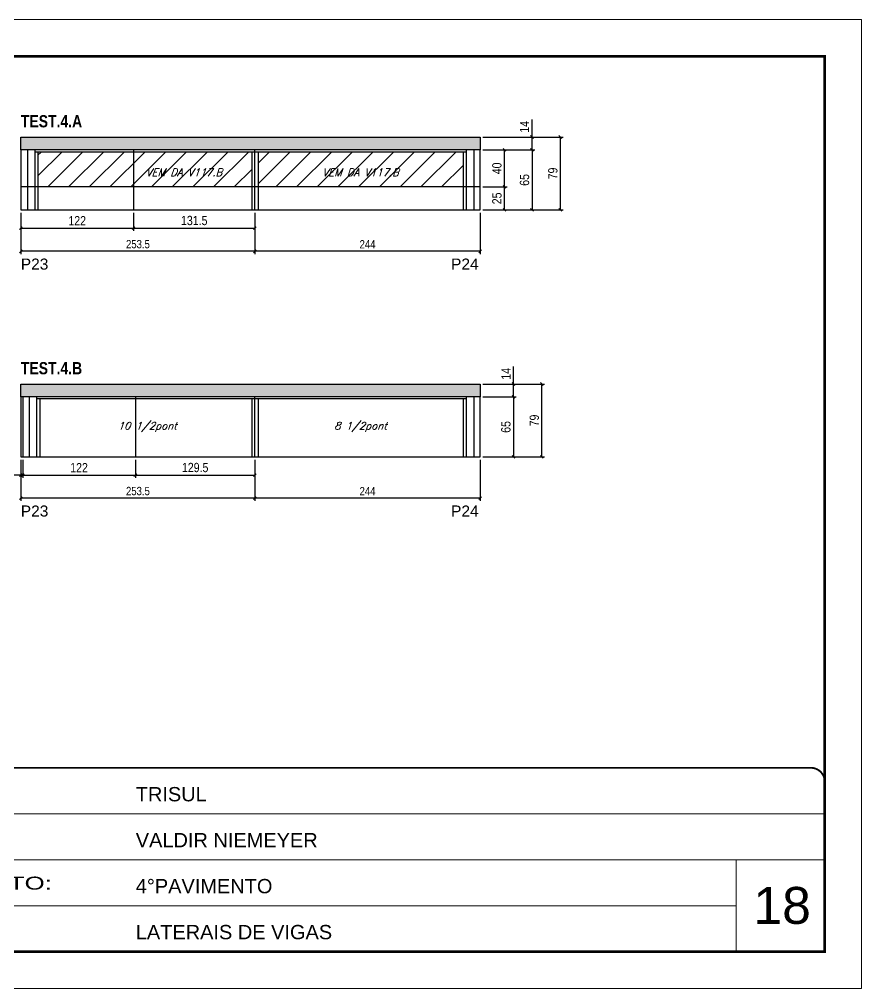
# Model space of a CAD drawing. Extents: x 3330 to 22105, y 1197 to 30204.
# Drawn here: x 5501 to 6413, y 24169 to 25219 of the extents above; entities that cross this region are included whole.
import ezdxf

# ---------------------------------------------------------------- set-up
doc = ezdxf.new("R2010")
doc.units = 0
doc.linetypes.add('CONTINUO', pattern=[0])
doc.linetypes.add('DASHED', pattern=[0.75, 0.5, -0.25])
for name, color, linetype in [('5', 5, 'Continuous'), ('COTA', 241, 'Continuous'), ('NOMENCLATURA', 7, 'Continuous'), ('Painéis', 200, 'Continuous'), ('SARR_2.2x7', 40, 'Continuous'), ('SARR_3.5x7', 81, 'Continuous'), ('texto', 7, 'Continuous')]:
    doc.layers.add(name, color=color, linetype=linetype)
for name, color, linetype, lineweight in [('CARIMBO', 255, 'Continuous', 9), ('Folhas', 255, 'Continuous', 9), ('Hachura', 251, 'Continuous', 9), ('SARRAFO DE PRESSAO', 251, 'DASHED', 9)]:
    doc.layers.add(name, color=color, linetype=linetype, lineweight=lineweight)
doc.styles.add('ARIAL', font='arial.ttf')
doc.styles.add('COTA TECNICA', font='techl___.ttf', dxfattribs={"height": 10})
doc.styles.add('COTA TECNICA-50', font='techl___.ttf', dxfattribs={"height": 9})
doc.styles.add('Romans', font='romans.shx')
doc.styles.get("Standard").update_dxf_attribs({"font": 'arial.ttf'})
doc.styles.add('TECNICA', font='techb___.ttf', dxfattribs={"height": 10})
doc.styles.add('Tecnologia', font='')
doc.styles.get('Tecnologia').set_extended_font_data('Forgotten Futurist')
doc.dimstyles.new('COTA PAINEL-50', dxfattribs={"dimtxt": 9, "dimasz": 3, "dimexe": 3, "dimexo": 3, "dimgap": 3, "dimtad": 1, "dimdec": 1, "dimzin": 12, "dimdsep": 46, "dimtxsty": 'COTA TECNICA-50', "dimblk1": 'OBLIQUE', "dimblk2": 'OBLIQUE', "dimsah": 1, "dimcen": 0.9, "dimclrd": 4, "dimclre": 4, "dimclrt": 240, "dimadec": 1, "dimazin": 3, "dimtfac": 1, "dimtdec": 1, "dimtmove": 0, "dimatfit": 3, "dimfxl": 1, "dimtolj": 1, "dimtzin": 12, "dimarcsym": 0})
doc.dimstyles.new('PAINEL', dxfattribs={"dimtxt": 10, "dimasz": 3, "dimexe": 3, "dimexo": 3, "dimgap": 3, "dimtad": 1, "dimdec": 1, "dimzin": 12, "dimdsep": 46, "dimtxsty": 'COTA TECNICA', "dimblk1": 'OBLIQUE', "dimblk2": 'OBLIQUE', "dimsah": 1, "dimcen": 0.9, "dimclrd": 4, "dimclre": 4, "dimclrt": 240, "dimadec": 1, "dimazin": 3, "dimtfac": 1, "dimtdec": 1, "dimtmove": 0, "dimatfit": 3, "dimfxl": 1, "dimtolj": 1, "dimtzin": 12, "dimarcsym": 0})

# ---------------------------------------------------------------- blocks, each defined once
blk = doc.blocks.new('9999999999')
at = {"color": 30, "linetype": 'CONTINUO'}
for p, q in [((98564.6, 34379.6), (99584, 34379.6)), ((98564.6, 34329.8), (99488, 34329.8)), ((99584, 34329.8), (99488, 34329.8)), ((99488, 34329.8), (99488, 34230.2)), ((98564.6, 34280), (99488, 34280))]:
    blk.add_line(p, q, dxfattribs=at)
at = {"color": 30, "linetype": 'CONTINUO', "const_width": 2}
blk.add_lwpolyline([(99584, 34230.2), (99584, 34414.4, 0.414214), (99569, 34429.4), (98229, 34429.4, 0.414214), (98214, 34414.4), (98214, 34245.2, 0.414214), (98229, 34230.2), (99584, 34230.2)], format="xyb", dxfattribs=at)
at = {"layer": 'Folhas'}
blk.add_lwpolyline([(98139, 34190.2), (99624, 34190.2), (99624, 35240.2), (98139, 35240.2)], close=True, dxfattribs=at)
at = {"layer": 'Folhas', "color": 30, "const_width": 3}
blk.add_lwpolyline([(98214, 34230.2), (99584, 34230.2), (99584, 35200.2), (98214, 35200.2)], close=True, dxfattribs=at)
at = {"color": 7, "linetype": 'Continuous', "ltscale": 5, "style": 'ARIAL'}
for s, height, p in [('TRISUL', 15.48, (98837.7, 34393.1)), ('VALDIR NIEMEYER', 15.483, (98837.7, 34343.3)), ('4°PAVIMENTO', 15.483, (98837.7, 34293.5)), ('LATERAIS DE VIGAS', 15.483, (98837.7, 34243.7))]:
    blk.add_text(s, height=height, dxfattribs=at).set_placement(p)
at = {"layer": 'Folhas', "color": 7, "style": 'Tecnologia', "width": 1.5}
blk.add_text('PAVIMENTO:', height=14, dxfattribs=at).set_placement((98573.7, 34297.5))
blk = doc.blocks.new('_Oblique')
at = {"color": 0, "linetype": 'ByBlock', "lineweight": -2}
blk.add_line((-0.5, -0.5), (0.5, 0.5), dxfattribs=at)
blk = doc.blocks.new('*D1387')
at = {"layer": 'COTA', "color": 4, "linetype": 'ByBlock', "lineweight": -2, "transparency": 16777216}
for p, q in [((5756, 25009.4), (5756, 24964.6)), ((6000, 25009.4), (6000, 24964.6)), ((6000, 24967.6), (5756, 24967.6))]:
    blk.add_line(p, q, dxfattribs=at)
at = {"layer": 'Defpoints', "color": 0, "linetype": 'ByBlock', "transparency": 16777216}
for p in [(5756, 25012.4), (6000, 25012.4), (5756, 24967.6)]:
    blk.add_point(p, dxfattribs=at)
at = {"layer": 'COTA', "color": 4, "linetype": 'ByBlock', "lineweight": -2, "transparency": 16777216, "xscale": 3, "yscale": 3, "zscale": 3, "rotation": 180}
blk.add_blockref('_Oblique', (5756, 24967.6), dxfattribs=at)
at = {"layer": 'COTA', "color": 4, "linetype": 'ByBlock', "lineweight": -2, "transparency": 16777216, "xscale": 3, "yscale": 3, "zscale": 3}
blk.add_blockref('_Oblique', (6000, 24967.6), dxfattribs=at)
at = {"layer": 'COTA', "color": 240, "linetype": 'ByBlock', "transparency": 16777216, "insert": (5878, 24975.2), "char_height": 9, "attachment_point": 5, "style": 'COTA TECNICA-50'}
blk.add_mtext('\\A1;244', dxfattribs=at)
blk = doc.blocks.new('*D1388')
at = {"layer": 'COTA', "color": 4, "linetype": 'ByBlock', "lineweight": -2, "transparency": 16777216}
for p, q in [((5502.5, 25009.4), (5502.5, 24964.6)), ((5756, 25009.4), (5756, 24964.6)), ((5756, 24967.6), (5502.5, 24967.6))]:
    blk.add_line(p, q, dxfattribs=at)
at = {"layer": 'Defpoints', "color": 0, "linetype": 'ByBlock', "transparency": 16777216}
for p in [(5502.5, 25012.4), (5756, 25012.4), (5502.5, 24967.6)]:
    blk.add_point(p, dxfattribs=at)
at = {"layer": 'COTA', "color": 4, "linetype": 'ByBlock', "lineweight": -2, "transparency": 16777216, "xscale": 3, "yscale": 3, "zscale": 3, "rotation": 180}
blk.add_blockref('_Oblique', (5502.5, 24967.6), dxfattribs=at)
at = {"layer": 'COTA', "color": 4, "linetype": 'ByBlock', "lineweight": -2, "transparency": 16777216, "xscale": 3, "yscale": 3, "zscale": 3}
blk.add_blockref('_Oblique', (5756, 24967.6), dxfattribs=at)
at = {"layer": 'COTA', "color": 240, "linetype": 'ByBlock', "transparency": 16777216, "insert": (5629.3, 24975.3), "char_height": 9, "attachment_point": 5, "style": 'COTA TECNICA-50'}
blk.add_mtext('\\A1;253.5', dxfattribs=at)
blk = doc.blocks.new('*D1389')
at = {"layer": 'COTA', "color": 4, "linetype": 'ByBlock', "lineweight": -2, "transparency": 16777216}
for p, q in [((5502.5, 25009.4), (5502.5, 24989.7)), ((5624.5, 25009.4), (5624.5, 24989.7)), ((5502.5, 24992.7), (5624.5, 24992.7))]:
    blk.add_line(p, q, dxfattribs=at)
at = {"layer": 'Defpoints', "color": 0, "linetype": 'ByBlock', "transparency": 16777216}
for p in [(5502.5, 25012.4), (5624.5, 25012.4), (5624.5, 24992.7)]:
    blk.add_point(p, dxfattribs=at)
at = {"layer": 'COTA', "color": 4, "linetype": 'ByBlock', "lineweight": -2, "transparency": 16777216, "xscale": 3, "yscale": 3, "zscale": 3, "rotation": 180}
blk.add_blockref('_Oblique', (5502.5, 24992.7), dxfattribs=at)
at = {"layer": 'COTA', "color": 4, "linetype": 'ByBlock', "lineweight": -2, "transparency": 16777216, "xscale": 3, "yscale": 3, "zscale": 3}
blk.add_blockref('_Oblique', (5624.5, 24992.7), dxfattribs=at)
at = {"layer": 'COTA', "color": 240, "linetype": 'ByBlock', "transparency": 16777216, "insert": (5563.5, 25000.7), "char_height": 10, "attachment_point": 5, "style": 'COTA TECNICA'}
blk.add_mtext('\\A1;122', dxfattribs=at)
blk = doc.blocks.new('*D1390')
at = {"layer": 'COTA', "color": 4, "linetype": 'ByBlock', "lineweight": -2, "transparency": 16777216}
for p, q in [((5624.5, 25009.4), (5624.5, 24989.7)), ((5756, 25009.4), (5756, 24989.7)), ((5624.5, 24992.7), (5756, 24992.7))]:
    blk.add_line(p, q, dxfattribs=at)
at = {"layer": 'Defpoints', "color": 0, "linetype": 'ByBlock', "transparency": 16777216}
for p in [(5624.5, 25012.4), (5756, 25012.4), (5756, 24992.7)]:
    blk.add_point(p, dxfattribs=at)
at = {"layer": 'COTA', "color": 4, "linetype": 'ByBlock', "lineweight": -2, "transparency": 16777216, "xscale": 3, "yscale": 3, "zscale": 3, "rotation": 180}
blk.add_blockref('_Oblique', (5624.5, 24992.7), dxfattribs=at)
at = {"layer": 'COTA', "color": 4, "linetype": 'ByBlock', "lineweight": -2, "transparency": 16777216, "xscale": 3, "yscale": 3, "zscale": 3}
blk.add_blockref('_Oblique', (5756, 24992.7), dxfattribs=at)
at = {"layer": 'COTA', "color": 240, "linetype": 'ByBlock', "transparency": 16777216, "insert": (5690.3, 25000.9), "char_height": 10, "attachment_point": 5, "style": 'COTA TECNICA'}
blk.add_mtext('\\A1;131.5', dxfattribs=at)
blk = doc.blocks.new('*D1391')
at = {"layer": 'COTA', "color": 4, "linetype": 'ByBlock', "lineweight": -2, "transparency": 16777216}
for p, q in [((6003, 25077.4), (6059.2, 25077.4)), ((6056.2, 25077.4), (6056.2, 25012.4)), ((6003, 25012.4), (6059.2, 25012.4))]:
    blk.add_line(p, q, dxfattribs=at)
at = {"layer": 'Defpoints', "color": 0, "linetype": 'ByBlock', "transparency": 16777216}
for p in [(6000, 25077.4), (6000, 25012.4), (6056.2, 25012.4)]:
    blk.add_point(p, dxfattribs=at)
at = {"layer": 'COTA', "color": 4, "linetype": 'ByBlock', "lineweight": -2, "transparency": 16777216, "xscale": 3, "yscale": 3, "zscale": 3}
for p, rotation in [((6056.2, 25077.4), 90), ((6056.2, 25012.4), 270)]:
    blk.add_blockref('_Oblique', p, dxfattribs=dict(at, rotation=rotation))
at = {"layer": 'COTA', "color": 240, "linetype": 'ByBlock', "transparency": 16777216, "insert": (6048.1, 25044.9), "char_height": 10, "attachment_point": 5, "rotation": 90, "style": 'COTA TECNICA'}
blk.add_mtext('\\A1;65', dxfattribs=at)
blk = doc.blocks.new('*D1392')
at = {"layer": 'COTA', "color": 4, "linetype": 'ByBlock', "lineweight": -2, "transparency": 16777216}
for p, q in [((6056.2, 25091.4), (6056.2, 25110.5)), ((6003, 25091.4), (6059.2, 25091.4)), ((6056.2, 25077.4), (6056.2, 25091.4)), ((6003, 25077.4), (6059.2, 25077.4))]:
    blk.add_line(p, q, dxfattribs=at)
at = {"layer": 'Defpoints', "color": 0, "linetype": 'ByBlock', "transparency": 16777216}
for p in [(6000, 25091.4), (6056.2, 25091.4), (6000, 25077.4)]:
    blk.add_point(p, dxfattribs=at)
at = {"layer": 'COTA', "color": 4, "linetype": 'ByBlock', "lineweight": -2, "transparency": 16777216, "xscale": 3, "yscale": 3, "zscale": 3}
for p, rotation in [((6056.2, 25091.4), 90), ((6056.2, 25077.4), 270)]:
    blk.add_blockref('_Oblique', p, dxfattribs=dict(at, rotation=rotation))
at = {"layer": 'COTA', "color": 240, "linetype": 'ByBlock', "transparency": 16777216, "insert": (6048.1, 25102.4), "char_height": 10, "attachment_point": 5, "rotation": 90, "style": 'COTA TECNICA'}
blk.add_mtext('\\A1;14', dxfattribs=at)
blk = doc.blocks.new('*D1393')
at = {"layer": 'COTA', "color": 4, "linetype": 'ByBlock', "lineweight": -2, "transparency": 16777216}
for p, q in [((6003, 25091.4), (6089.9, 25091.4)), ((6086.9, 25012.4), (6086.9, 25091.4)), ((6003, 25012.4), (6089.9, 25012.4))]:
    blk.add_line(p, q, dxfattribs=at)
at = {"layer": 'Defpoints', "color": 0, "linetype": 'ByBlock', "transparency": 16777216}
for p in [(6000, 25091.4), (6086.9, 25091.4), (6000, 25012.4)]:
    blk.add_point(p, dxfattribs=at)
at = {"layer": 'COTA', "color": 4, "linetype": 'ByBlock', "lineweight": -2, "transparency": 16777216, "xscale": 3, "yscale": 3, "zscale": 3}
for p, rotation in [((6086.9, 25091.4), 90), ((6086.9, 25012.4), 270)]:
    blk.add_blockref('_Oblique', p, dxfattribs=dict(at, rotation=rotation))
at = {"layer": 'COTA', "color": 240, "linetype": 'ByBlock', "transparency": 16777216, "insert": (6078.8, 25051.9), "char_height": 10, "attachment_point": 5, "rotation": 90, "style": 'COTA TECNICA'}
blk.add_mtext('\\A1;79', dxfattribs=at)
blk = doc.blocks.new('*D1394')
at = {"layer": 'COTA', "color": 4, "linetype": 'ByBlock', "lineweight": -2, "transparency": 16777216}
for p, q in [((5756, 24741.8), (5756, 24697.1)), ((6000, 24741.8), (6000, 24697.1)), ((6000, 24700.1), (5756, 24700.1))]:
    blk.add_line(p, q, dxfattribs=at)
at = {"layer": 'Defpoints', "color": 0, "linetype": 'ByBlock', "transparency": 16777216}
for p in [(5756, 24744.8), (6000, 24744.8), (5756, 24700.1)]:
    blk.add_point(p, dxfattribs=at)
at = {"layer": 'COTA', "color": 4, "linetype": 'ByBlock', "lineweight": -2, "transparency": 16777216, "xscale": 3, "yscale": 3, "zscale": 3, "rotation": 180}
blk.add_blockref('_Oblique', (5756, 24700.1), dxfattribs=at)
at = {"layer": 'COTA', "color": 4, "linetype": 'ByBlock', "lineweight": -2, "transparency": 16777216, "xscale": 3, "yscale": 3, "zscale": 3}
blk.add_blockref('_Oblique', (6000, 24700.1), dxfattribs=at)
at = {"layer": 'COTA', "color": 240, "linetype": 'ByBlock', "transparency": 16777216, "insert": (5878, 24707.7), "char_height": 9, "attachment_point": 5, "style": 'COTA TECNICA-50'}
blk.add_mtext('\\A1;244', dxfattribs=at)
blk = doc.blocks.new('*D1395')
at = {"layer": 'COTA', "color": 4, "linetype": 'ByBlock', "lineweight": -2, "transparency": 16777216}
for p, q in [((5502.5, 24741.8), (5502.5, 24697.1)), ((5756, 24741.8), (5756, 24697.1)), ((5756, 24700.1), (5502.5, 24700.1))]:
    blk.add_line(p, q, dxfattribs=at)
at = {"layer": 'Defpoints', "color": 0, "linetype": 'ByBlock', "transparency": 16777216}
for p in [(5502.5, 24744.8), (5756, 24744.8), (5502.5, 24700.1)]:
    blk.add_point(p, dxfattribs=at)
at = {"layer": 'COTA', "color": 4, "linetype": 'ByBlock', "lineweight": -2, "transparency": 16777216, "xscale": 3, "yscale": 3, "zscale": 3, "rotation": 180}
blk.add_blockref('_Oblique', (5502.5, 24700.1), dxfattribs=at)
at = {"layer": 'COTA', "color": 4, "linetype": 'ByBlock', "lineweight": -2, "transparency": 16777216, "xscale": 3, "yscale": 3, "zscale": 3}
blk.add_blockref('_Oblique', (5756, 24700.1), dxfattribs=at)
at = {"layer": 'COTA', "color": 240, "linetype": 'ByBlock', "transparency": 16777216, "insert": (5629.3, 24707.8), "char_height": 9, "attachment_point": 5, "style": 'COTA TECNICA-50'}
blk.add_mtext('\\A1;253.5', dxfattribs=at)
blk = doc.blocks.new('*D1396')
at = {"layer": 'COTA', "color": 4, "linetype": 'ByBlock', "lineweight": -2, "transparency": 16777216}
for p, q in [((5504.5, 24741.8), (5504.5, 24722.1)), ((5626.5, 24741.8), (5626.5, 24722.1)), ((5504.5, 24725.1), (5626.5, 24725.1))]:
    blk.add_line(p, q, dxfattribs=at)
at = {"layer": 'Defpoints', "color": 0, "linetype": 'ByBlock', "transparency": 16777216}
for p in [(5504.5, 24744.8), (5626.5, 24744.8), (5626.5, 24725.1)]:
    blk.add_point(p, dxfattribs=at)
at = {"layer": 'COTA', "color": 4, "linetype": 'ByBlock', "lineweight": -2, "transparency": 16777216, "xscale": 3, "yscale": 3, "zscale": 3, "rotation": 180}
blk.add_blockref('_Oblique', (5504.5, 24725.1), dxfattribs=at)
at = {"layer": 'COTA', "color": 4, "linetype": 'ByBlock', "lineweight": -2, "transparency": 16777216, "xscale": 3, "yscale": 3, "zscale": 3}
blk.add_blockref('_Oblique', (5626.5, 24725.1), dxfattribs=at)
at = {"layer": 'COTA', "color": 240, "linetype": 'ByBlock', "transparency": 16777216, "insert": (5565.5, 24733.2), "char_height": 10, "attachment_point": 5, "style": 'COTA TECNICA'}
blk.add_mtext('\\A1;122', dxfattribs=at)
blk = doc.blocks.new('*D1397')
at = {"layer": 'COTA', "color": 4, "linetype": 'ByBlock', "lineweight": -2, "transparency": 16777216}
for p, q in [((5626.5, 24741.8), (5626.5, 24722.1)), ((5756, 24741.8), (5756, 24722.1)), ((5626.5, 24725.1), (5756, 24725.1))]:
    blk.add_line(p, q, dxfattribs=at)
at = {"layer": 'Defpoints', "color": 0, "linetype": 'ByBlock', "transparency": 16777216}
for p in [(5626.5, 24744.8), (5756, 24744.8), (5756, 24725.1)]:
    blk.add_point(p, dxfattribs=at)
at = {"layer": 'COTA', "color": 4, "linetype": 'ByBlock', "lineweight": -2, "transparency": 16777216, "xscale": 3, "yscale": 3, "zscale": 3, "rotation": 180}
blk.add_blockref('_Oblique', (5626.5, 24725.1), dxfattribs=at)
at = {"layer": 'COTA', "color": 4, "linetype": 'ByBlock', "lineweight": -2, "transparency": 16777216, "xscale": 3, "yscale": 3, "zscale": 3}
blk.add_blockref('_Oblique', (5756, 24725.1), dxfattribs=at)
at = {"layer": 'COTA', "color": 240, "linetype": 'ByBlock', "transparency": 16777216, "insert": (5691.3, 24733.3), "char_height": 10, "attachment_point": 5, "style": 'COTA TECNICA'}
blk.add_mtext('\\A1;129.5', dxfattribs=at)
blk = doc.blocks.new('*D1398')
at = {"layer": 'COTA', "color": 4, "linetype": 'ByBlock', "lineweight": -2, "transparency": 16777216}
for p, q in [((5502.5, 24741.8), (5502.5, 24722.1)), ((5504.5, 24741.8), (5504.5, 24722.1)), ((5502.5, 24725.1), (5484.4, 24725.1)), ((5504.5, 24725.1), (5502.5, 24725.1)), ((5504.5, 24725.1), (5507.5, 24725.1))]:
    blk.add_line(p, q, dxfattribs=at)
at = {"layer": 'Defpoints', "color": 0, "linetype": 'ByBlock', "transparency": 16777216}
for p in [(5502.5, 24744.8), (5504.5, 24744.8), (5502.5, 24725.1)]:
    blk.add_point(p, dxfattribs=at)
at = {"layer": 'COTA', "color": 4, "linetype": 'ByBlock', "lineweight": -2, "transparency": 16777216, "xscale": 3, "yscale": 3, "zscale": 3}
blk.add_blockref('_Oblique', (5502.5, 24725.1), dxfattribs=at)
at = {"layer": 'COTA', "color": 4, "linetype": 'ByBlock', "lineweight": -2, "transparency": 16777216, "xscale": 3, "yscale": 3, "zscale": 3, "rotation": 180}
blk.add_blockref('_Oblique', (5504.5, 24725.1), dxfattribs=at)
at = {"layer": 'COTA', "color": 240, "linetype": 'ByBlock', "transparency": 16777216, "insert": (5490.5, 24733.1), "char_height": 10, "attachment_point": 5, "style": 'COTA TECNICA'}
blk.add_mtext('\\A1;2', dxfattribs=at)
blk = doc.blocks.new('*D1119')
at = {"layer": 'COTA', "color": 4, "linetype": 'ByBlock', "lineweight": -2, "transparency": 16777216}
for p, q in [((6003, 24809.8), (6039.1, 24809.8)), ((6036.1, 24809.8), (6036.1, 24744.8)), ((6003, 24744.8), (6039.1, 24744.8))]:
    blk.add_line(p, q, dxfattribs=at)
at = {"layer": 'Defpoints', "color": 0, "linetype": 'ByBlock', "transparency": 16777216}
for p in [(6000, 24809.8), (6000, 24744.8), (6036.1, 24744.8)]:
    blk.add_point(p, dxfattribs=at)
at = {"layer": 'COTA', "color": 4, "linetype": 'ByBlock', "lineweight": -2, "transparency": 16777216, "xscale": 3, "yscale": 3, "zscale": 3}
for p, rotation in [((6036.1, 24809.8), 90), ((6036.1, 24744.8), 270)]:
    blk.add_blockref('_Oblique', p, dxfattribs=dict(at, rotation=rotation))
at = {"layer": 'COTA', "color": 240, "linetype": 'ByBlock', "transparency": 16777216, "insert": (6027.9, 24777.3), "char_height": 10, "attachment_point": 5, "rotation": 90, "style": 'COTA TECNICA'}
blk.add_mtext('\\A1;65', dxfattribs=at)
blk = doc.blocks.new('*D1120')
at = {"layer": 'COTA', "color": 4, "linetype": 'ByBlock', "lineweight": -2, "transparency": 16777216}
for p, q in [((6036.1, 24823.8), (6036.1, 24842.9)), ((6003, 24823.8), (6039.1, 24823.8)), ((6036.1, 24809.8), (6036.1, 24823.8)), ((6003, 24809.8), (6039.1, 24809.8))]:
    blk.add_line(p, q, dxfattribs=at)
at = {"layer": 'Defpoints', "color": 0, "linetype": 'ByBlock', "transparency": 16777216}
for p in [(6000, 24823.8), (6036.1, 24823.8), (6000, 24809.8)]:
    blk.add_point(p, dxfattribs=at)
at = {"layer": 'COTA', "color": 4, "linetype": 'ByBlock', "lineweight": -2, "transparency": 16777216, "xscale": 3, "yscale": 3, "zscale": 3}
for p, rotation in [((6036.1, 24823.8), 90), ((6036.1, 24809.8), 270)]:
    blk.add_blockref('_Oblique', p, dxfattribs=dict(at, rotation=rotation))
at = {"layer": 'COTA', "color": 240, "linetype": 'ByBlock', "transparency": 16777216, "insert": (6028, 24834.9), "char_height": 10, "attachment_point": 5, "rotation": 90, "style": 'COTA TECNICA'}
blk.add_mtext('\\A1;14', dxfattribs=at)
blk = doc.blocks.new('*D1121')
at = {"layer": 'COTA', "color": 4, "linetype": 'ByBlock', "lineweight": -2, "transparency": 16777216}
for p, q in [((6003, 24823.8), (6069.8, 24823.8)), ((6066.8, 24744.8), (6066.8, 24823.8)), ((6003, 24744.8), (6069.8, 24744.8))]:
    blk.add_line(p, q, dxfattribs=at)
at = {"layer": 'Defpoints', "color": 0, "linetype": 'ByBlock', "transparency": 16777216}
for p in [(6000, 24823.8), (6066.8, 24823.8), (6000, 24744.8)]:
    blk.add_point(p, dxfattribs=at)
at = {"layer": 'COTA', "color": 4, "linetype": 'ByBlock', "lineweight": -2, "transparency": 16777216, "xscale": 3, "yscale": 3, "zscale": 3}
for p, rotation in [((6066.8, 24823.8), 90), ((6066.8, 24744.8), 270)]:
    blk.add_blockref('_Oblique', p, dxfattribs=dict(at, rotation=rotation))
at = {"layer": 'COTA', "color": 240, "linetype": 'ByBlock', "transparency": 16777216, "insert": (6058.7, 24784.3), "char_height": 10, "attachment_point": 5, "rotation": 90, "style": 'COTA TECNICA'}
blk.add_mtext('\\A1;79', dxfattribs=at)
blk = doc.blocks.new('*D1070')
at = {"layer": 'COTA', "color": 4, "linetype": 'ByBlock', "lineweight": -2, "transparency": 16777216}
for p, q in [((6003, 25037.4), (6029.3, 25037.4)), ((6026.3, 25012.4), (6026.3, 25037.4)), ((6003, 25012.4), (6029.3, 25012.4))]:
    blk.add_line(p, q, dxfattribs=at)
at = {"layer": 'Defpoints', "color": 0, "linetype": 'ByBlock', "transparency": 16777216}
for p in [(6000, 25037.4), (6026.3, 25037.4), (6000, 25012.4)]:
    blk.add_point(p, dxfattribs=at)
at = {"layer": 'COTA', "color": 4, "linetype": 'ByBlock', "lineweight": -2, "transparency": 16777216, "xscale": 3, "yscale": 3, "zscale": 3}
for p, rotation in [((6026.3, 25037.4), 90), ((6026.3, 25012.4), 270)]:
    blk.add_blockref('_Oblique', p, dxfattribs=dict(at, rotation=rotation))
at = {"layer": 'COTA', "color": 240, "linetype": 'ByBlock', "transparency": 16777216, "insert": (6018.2, 25024.9), "char_height": 10, "attachment_point": 5, "rotation": 90, "style": 'COTA TECNICA'}
blk.add_mtext('\\A1;25', dxfattribs=at)
blk = doc.blocks.new('*D1071')
at = {"layer": 'COTA', "color": 4, "linetype": 'ByBlock', "lineweight": -2, "transparency": 16777216}
for p, q in [((6003, 25077.4), (6029.3, 25077.4)), ((6026.3, 25037.4), (6026.3, 25077.4)), ((6003, 25037.4), (6029.3, 25037.4))]:
    blk.add_line(p, q, dxfattribs=at)
at = {"layer": 'Defpoints', "color": 0, "linetype": 'ByBlock', "transparency": 16777216}
for p in [(6000, 25077.4), (6026.3, 25077.4), (6000, 25037.4)]:
    blk.add_point(p, dxfattribs=at)
at = {"layer": 'COTA', "color": 4, "linetype": 'ByBlock', "lineweight": -2, "transparency": 16777216, "xscale": 3, "yscale": 3, "zscale": 3}
for p, rotation in [((6026.3, 25077.4), 90), ((6026.3, 25037.4), 270)]:
    blk.add_blockref('_Oblique', p, dxfattribs=dict(at, rotation=rotation))
at = {"layer": 'COTA', "color": 240, "linetype": 'ByBlock', "transparency": 16777216, "insert": (6018.2, 25057.4), "char_height": 10, "attachment_point": 5, "rotation": 90, "style": 'COTA TECNICA'}
blk.add_mtext('\\A1;40', dxfattribs=at)

msp = doc.modelspace()

# ---------------------------------------------------------------- hatches: boundary and pattern name
at = {"layer": 'COTA', "linetype": 'ByBlock'}
h = msp.add_hatch(dxfattribs=at)
h.set_pattern_fill('AR-CONC', color=256, scale=0.03)
h.set_pattern_definition([(50, (-127109.804, -6029.722), (5.46554007, -0.47817257), [0.5715, -6.2865]), (355, (-127109.804, -6029.722), (-1.05730264, 5.73170536), [0.4572, -5.02921753]), (100.4514447, (-127109.3487, -6029.7617), (4.40823741, 5.25353256), [0.48570026, -5.34270734]), (46.1842, (-127109.804, -6028.198), (8.13237123, -1.26126984), [0.85725, -9.42975]), (96.6355576, (-127109.1265, -6028.303), (7.122124, 7.42278374), [0.7285507, -8.01406824]), (351.184151, (-127109.804, -6028.198), (7.122124, 7.42278374), [0.685799, -7.54379196]), (21, (-127109.042, -6028.579), (4.54843174, -3.06795595), [0.5715, -6.2865]), (326, (-127109.042, -6028.579), (1.85406085, 5.52563898), [0.4572, -5.0292]), (71.451445, (-127108.663, -6028.8345), (6.40249258, 2.45768307), [0.48570026, -5.34269813]), (37.5, (-127109.8042, -6029.7218), (0.092658098, 2.536651166), [0, -4.96824, 0, -5.1054, 0, -5.04825]), (7.5, (-127109.8042, -6029.7218), (2.004589875, 3.005417245), [0, -2.91084, 0, -4.85394, 0, -1.92405]), (327.5, (-127111.5034, -6029.7218), (4.067717855, -0.17186232), [0, -1.905, 0, -5.9436, 0, -7.8867]), (317.5, (-127112.2654, -6029.722), (4.44387544, 0.76279473), [0, -2.4765, 0, -3.94716, 0, -5.6007])])
h.paths.add_polyline_path([(6000.01, 25077.35), (6000.01, 25091.35), (5502.51, 25091.35), (5502.51, 25077.35)])
h = msp.add_hatch(dxfattribs=at)
h.set_pattern_fill('AR-CONC', color=256, scale=0.03)
h.set_pattern_definition([(50, (-127109.804, -6297.2518), (5.46554007, -0.47817257), [0.5715, -6.2865]), (355, (-127109.804, -6297.252), (-1.05730264, 5.73170536), [0.4572, -5.02921753]), (100.4514447, (-127109.3487, -6297.2916), (4.40823741, 5.25353256), [0.48570026, -5.34270734]), (46.1842, (-127109.804, -6295.728), (8.13237123, -1.26126984), [0.85725, -9.42975]), (96.6355576, (-127109.1265, -6295.833), (7.122124, 7.42278374), [0.7285507, -8.01406824]), (351.184151, (-127109.804, -6295.728), (7.122124, 7.42278374), [0.685799, -7.54379196]), (21, (-127109.042, -6296.1088), (4.54843174, -3.06795595), [0.5715, -6.2865]), (326, (-127109.042, -6296.109), (1.85406085, 5.52563898), [0.4572, -5.0292]), (71.451445, (-127108.663, -6296.3644), (6.40249258, 2.45768307), [0.48570026, -5.34269813]), (37.5, (-127109.8042, -6297.2518), (0.092658098, 2.536651166), [0, -4.96824, 0, -5.1054, 0, -5.04825]), (7.5, (-127109.8042, -6297.2518), (2.004589875, 3.005417245), [0, -2.91084, 0, -4.85394, 0, -1.92405]), (327.5, (-127111.5034, -6297.2518), (4.067717855, -0.17186232), [0, -1.905, 0, -5.9436, 0, -7.8867]), (317.5, (-127112.2654, -6297.2518), (4.44387544, 0.76279473), [0, -2.4765, 0, -3.94716, 0, -5.6007])])
h.paths.add_polyline_path([(6000.01, 24809.82), (6000.01, 24823.82), (5502.51, 24823.82), (5502.51, 24809.82)])
at = {"layer": 'Hachura', "linetype": 'ByBlock'}
h = msp.add_hatch(dxfattribs=at)
h.set_pattern_fill('ANSI31', color=256, scale=5)
h.set_pattern_definition([(45, (-125691.273, -5427.082), (-11.2253202, 11.2253202), [])])
h.paths.add_polyline_path([(5624.51, 25037.35), (5624.51, 25075.15), (5521.01, 25075.15), (5521.01, 25037.35)])
h.paths.add_polyline_path([(5624.51, 25075.15), (5624.51, 25037.35), (5752.51, 25037.35), (5752.51, 25075.15)])
h.paths.add_polyline_path([(5759.51, 25075.15), (5759.51, 25037.35), (5981.51, 25037.35), (5981.51, 25075.15)])

# ---------------------------------------------------------------- linework, layer by layer
at = {"layer": 'COTA', "linetype": 'ByBlock'}
for p, q in [((5502.51, 25077.35), (5502.51, 25091.35)), ((5502.51, 25091.35), (6000.01, 25091.35)), ((6000.01, 25091.35), (6000.01, 25077.35)), ((5993.01, 25037.35), (5993.01, 25012.35)), ((5502.51, 24809.82), (5502.51, 24823.82)), ((5502.51, 24823.82), (6000.01, 24823.82)), ((6000.01, 24823.82), (6000.01, 24809.82))]:
    msp.add_line(p, q, dxfattribs=at)
at = {"layer": 'Painéis', "linetype": 'Continuous'}
for p, q in [((5502.51, 25077.35), (5502.51, 25012.35)), ((6000.01, 25077.35), (5502.51, 25077.35)), ((5624.51, 25077.35), (5624.51, 25012.35)), ((5756.01, 25012.35), (5756.01, 25077.35)), ((6000.01, 25012.35), (6000.01, 25077.35)), ((6000.01, 25037.35), (5502.51, 25037.35)), ((5502.51, 25012.35), (6000.01, 25012.35)), ((5502.51, 24809.82), (5502.51, 24744.82)), ((6000.01, 24809.82), (5502.51, 24809.82)), ((5504.51, 24809.82), (5504.51, 24744.82)), ((5626.51, 24809.82), (5626.51, 24744.82)), ((5756.01, 24744.82), (5756.01, 24809.82)), ((6000.01, 24744.82), (6000.01, 24809.82)), ((5502.51, 24744.82), (6000.01, 24744.82))]:
    msp.add_line(p, q, dxfattribs=at)
at = {"layer": 'SARR_2.2x7', "linetype": 'Continuous'}
for p, q in [((5509.51, 25077.35), (5509.51, 25037.35)), ((5756.01, 25075.15), (5517.51, 25075.15)), ((5985.01, 25075.15), (5756.01, 25075.15)), ((5993.01, 25077.35), (5993.01, 25037.35)), ((5509.51, 25037.35), (5509.51, 25012.35)), ((5511.51, 24809.82), (5511.51, 24744.82)), ((5756.01, 24807.62), (5519.51, 24807.62)), ((5985.01, 24807.62), (5756.01, 24807.62)), ((5993.01, 24809.82), (5993.01, 24744.82))]:
    msp.add_line(p, q, dxfattribs=at)
at = {"layer": 'SARR_3.5x7'}
for p, q in [((5517.51, 25077.35), (5517.51, 25012.35)), ((5521.01, 25075.15), (5521.01, 25012.35)), ((5752.51, 25075.15), (5752.51, 25012.35)), ((5759.51, 25075.15), (5759.51, 25012.35)), ((5981.51, 25075.15), (5981.51, 25012.35)), ((5985.01, 25077.35), (5985.01, 25012.35)), ((5519.51, 24809.82), (5519.51, 24744.82)), ((5523.01, 24807.62), (5523.01, 24744.82)), ((5752.51, 24807.62), (5752.51, 24744.82)), ((5759.51, 24807.62), (5759.51, 24744.82)), ((5981.51, 24807.62), (5981.51, 24744.82)), ((5985.01, 24809.82), (5985.01, 24744.82))]:
    msp.add_line(p, q, dxfattribs=at)

# ---------------------------------------------------------------- block references
at = {"layer": 'SARRAFO DE PRESSAO', "color": 6, "linetype": 'ByBlock'}
msp.add_blockref('9999999999', (-93210.75, -10021.38), dxfattribs=at)

# ---------------------------------------------------------------- texts
at = {"layer": '5', "linetype": 'Continuous'}
for s, p in [('P23', (5502.44, 24947.73)), ('P24', (5968.53, 24947.73)), ('P23', (5502.44, 24680.2)), ('P24', (5968.53, 24680.2))]:
    msp.add_text(s, height=12, rotation=359.99996, dxfattribs=at).set_placement(p)
at = {"layer": 'CARIMBO', "style": 'ARIAL'}
msp.add_text('18', height=40, dxfattribs=at).set_placement((6296.09, 24238.97))
at = {"layer": 'NOMENCLATURA', "style": 'TECNICA'}
for s, p in [('TEST.4.A', (5502.51, 25101.87)), ('TEST.4.B', (5502.51, 24834.34))]:
    msp.add_text(s, height=13.2, dxfattribs=at).set_placement(p)
at = {"layer": 'texto', "color": 2, "char_height": 8, "attachment_point": 5, "style": 'Romans'}
for s, insert in [('{\\Q19;\\C256;VEM DA V117.B}', (5679.19, 25053.13)), ('{\\Q19;\\C256;VEM DA V117.B}', (5870.51, 25053.13)), ('{\\Q19;\\C256;10 1/2pont}', (5639.51, 24777.32)), ('{\\Q19;\\C256;8 1/2pont}', (5870.51, 24777.32))]:
    msp.add_mtext(s, dxfattribs=dict(at, insert=insert))

# ---------------------------------------------------------------- dimensions: what is measured, and where the dimension line sits
at = {"layer": 'COTA', "linetype": 'ByBlock'}
for base, p1, p2, angle, picture, middle in [((6056.18, 25091.35), (6000.01, 25077.35), (6000.01, 25091.35), 90, '*D1392', (6048.1, 25102.41)), ((6086.9, 25091.35), (6000.01, 25012.35), (6000.01, 25091.35), 90, '*D1393', (6078.8, 25051.85)), ((6056.18, 25012.35), (6000.01, 25077.35), (6000.01, 25012.35), 90, '*D1391', (6048.07, 25044.85)), ((6026.3, 25037.35), (6000.01, 25012.35), (6000.01, 25037.35), 90, '*D1070', (6018.19, 25024.85)), ((6036.05, 24823.82), (6000.01, 24809.82), (6000.01, 24823.82), 90, '*D1120', (6027.98, 24834.88)), ((6066.78, 24823.82), (6000.01, 24744.82), (6000.01, 24823.82), 90, '*D1121', (6058.68, 24784.32)), ((6036.05, 24744.82), (6000.01, 24809.82), (6000.01, 24744.82), 90, '*D1119', (6027.94, 24777.32)), ((5502.51, 24725.14), (5504.51, 24744.82), (5502.51, 24744.82), 180, '*D1398', (5490.46, 24733.14))]:
    dim = msp.add_linear_dim(base=base, p1=p1, p2=p2, angle=angle, dimstyle='PAINEL', dxfattribs=at)
    dim.commit()
    dim.dimension.update_dxf_attribs({"geometry": picture, "text_midpoint": middle})
for base, p1, p2, angle, dimstyle, override, picture, middle in [((6026.3, 25077.35), (6000.01, 25037.35), (6000.01, 25077.35), 90, 'PAINEL', {"dimtmove": 1}, '*D1071', (6018.2, 25057.35)), ((5502.51, 24967.63), (5756.01, 25012.35), (5502.51, 25012.35), 180, 'COTA PAINEL-50', {"dimarcsym": 1}, '*D1388', (5629.26, 24975.33)), ((5502.51, 24700.1), (5756.01, 24744.82), (5502.51, 24744.82), 180, 'COTA PAINEL-50', {"dimarcsym": 1}, '*D1395', (5629.26, 24707.8))]:
    dim = msp.add_linear_dim(base=base, p1=p1, p2=p2, angle=angle, dimstyle=dimstyle, override=override, dxfattribs=at)
    dim.commit()
    dim.dimension.update_dxf_attribs({"geometry": picture, "text_midpoint": middle})
for base, p1, p2, picture, middle in [((5624.51, 24992.67), (5502.51, 25012.35), (5624.51, 25012.35), '*D1389', (5563.51, 25000.73)), ((5626.51, 24725.14), (5504.51, 24744.82), (5626.51, 24744.82), '*D1396', (5565.51, 24733.2))]:
    dim = msp.add_linear_dim(base=base, p1=p1, p2=p2, dimstyle='PAINEL', dxfattribs=at)
    dim.commit()
    dim.dimension.update_dxf_attribs({"geometry": picture, "text_midpoint": middle})
for base, p1, p2, dimstyle, override, picture, middle in [((5756.01, 24992.67), (5624.51, 25012.35), (5756.01, 25012.35), 'PAINEL', {"dimtmove": 1}, '*D1390', (5690.26, 25000.89)), ((5756.01, 24967.63), (6000.01, 25012.35), (5756.01, 25012.35), 'COTA PAINEL-50', {"dimarcsym": 1}, '*D1387', (5878.01, 24975.2)), ((5756.01, 24725.14), (5626.51, 24744.82), (5756.01, 24744.82), 'PAINEL', {"dimtmove": 1}, '*D1397', (5691.26, 24733.28)), ((5756.01, 24700.1), (6000.01, 24744.82), (5756.01, 24744.82), 'COTA PAINEL-50', {"dimarcsym": 1}, '*D1394', (5878.01, 24707.67))]:
    dim = msp.add_linear_dim(base=base, p1=p1, p2=p2, dimstyle=dimstyle, override=override, dxfattribs=at)
    dim.commit()
    dim.dimension.update_dxf_attribs({"geometry": picture, "text_midpoint": middle})

doc.saveas('drawing.dxf')
